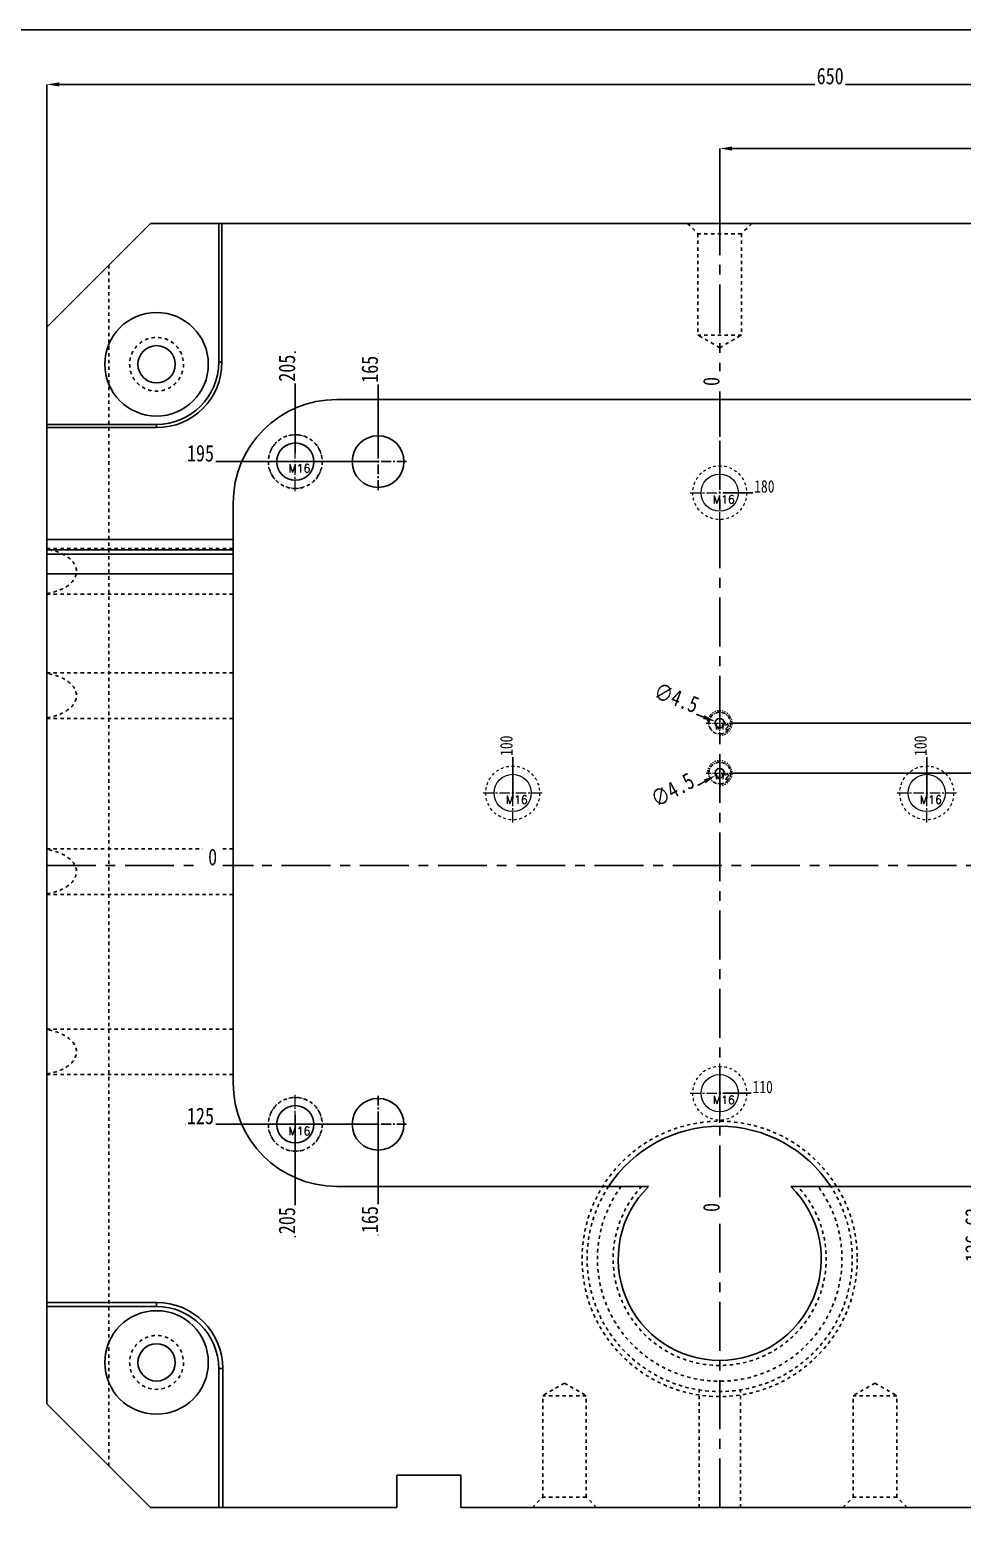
# Model space of a CAD drawing. Header units: millimetres. Extents: x -2895 to -298, y -11750 to -2997.
# Drawn here: x -1786 to -1336, y -8969 to -8251 of the extents above; entities that cross this region are included whole.
import ezdxf

# ---------------------------------------------------------------- set-up
doc = ezdxf.new("R2010")
doc.units = ezdxf.units.MM
doc.header["$LTSCALE"] = 16.335
doc.header["$PDMODE"] = 3
doc.header["$PDSIZE"] = 0.3125
doc.linetypes.add('CENTER', pattern=[0.6, 0.375, -0.075, 0.075, -0.075])
doc.linetypes.add('HIDDEN', pattern=[0.2, 0.1, -0.1])
doc.layers.get('0').update_dxf_attribs({"linetype": 'CONTINUOUS'})
doc.layers.get('Defpoints').update_dxf_attribs({"linetype": 'CONTINUOUS'})
doc.layers.add('DEFAULT_2', color=8, linetype='HIDDEN')
doc.layers.add('screw', color=33, linetype='CONTINUOUS', lineweight=13)
doc.styles.get("Standard").update_dxf_attribs({"font": 'txt', "width": 0.8})
doc.styles.add('TXT', font='txt.shx', dxfattribs={"bigfont": 'gbcbig.shx'})
doc.dimstyles.new('ISO-25', dxfattribs={"dimtxt": 8, "dimasz": 6, "dimexe": 0, "dimexo": 0, "dimgap": 0, "dimtad": 1, "dimdsep": 46, "dimtxsty": 'Standard', "dimcen": 0, "dimclrd": 4, "dimclre": 4, "dimclrt": 6, "dimazin": 0, "dimtfac": 1, "dimtofl": 0, "dimtmove": 0, "dimatfit": 3, "dimfxl": 0, "dimarcsym": 0})

# ---------------------------------------------------------------- blocks, each defined once
blk = doc.blocks.new('*D98')
at = {"color": 4, "lineweight": -2, "transparency": 16777216}
blk.add_line((-1484.09, -8573.95), (-1460.52, -8582.87), dxfattribs=at)
at = {"layer": 'Defpoints', "color": 0, "transparency": 16777216}
for p in [(-1454.9, -8584.99), (-1450.7, -8586.58)]:
    blk.add_point(p, dxfattribs=at)
at = {"color": 6, "transparency": 16777216, "insert": (-1473.69, -8573.61), "char_height": 8, "attachment_point": 5, "rotation": 339.28213, "bg_fill": 3, "box_fill_scale": 1.1, "bg_fill_color": 256, "bg_fill_true_color": 13158600, "bg_fill_transparency": 0}
blk.add_mtext('∅4.5', dxfattribs=at)
at = {"color": 4, "transparency": 16777216}
blk.add_solid([(-1460.16, -8581.93), (-1460.87, -8583.8), (-1454.9, -8584.99)], dxfattribs=at)
blk = doc.blocks.new('*D99')
at = {"color": 4, "lineweight": -2, "transparency": 16777216}
blk.add_line((-1482.01, -8626.21), (-1460, -8613.93), dxfattribs=at)
at = {"layer": 'Defpoints', "color": 0, "transparency": 16777216}
for p in [(-1454.76, -8611), (-1450.84, -8608.81)]:
    blk.add_point(p, dxfattribs=at)
at = {"color": 6, "transparency": 16777216, "insert": (-1475.57, -8618.04), "char_height": 8, "attachment_point": 5, "rotation": 29.17417, "bg_fill": 3, "box_fill_scale": 1.1, "bg_fill_color": 256, "bg_fill_true_color": 13158600, "bg_fill_transparency": 0}
blk.add_mtext('∅4.5', dxfattribs=at)
at = {"color": 4, "transparency": 16777216}
blk.add_solid([(-1460.49, -8613.05), (-1459.52, -8614.8), (-1454.76, -8611)], dxfattribs=at)
blk = doc.blocks.new('screw_m12_g')
at = {"layer": 'screw', "color": 1, "linetype": 'CENTER', "ltscale": 0.373186}
for p, q in [((-6.6, 0), (6.6, 0)), ((0, -6.6), (0, 6.6))]:
    blk.add_line(p, q, dxfattribs=at)
at = {"layer": 'screw', "color": 33, "linetype": 'HIDDEN', "ltscale": 0.373186}
blk.add_circle((0, 0), 5.25, dxfattribs=at)
at = {"layer": 'screw', "color": 92, "linetype": 'HIDDEN', "ltscale": 0.373186}
blk.add_arc((0, 0), 6, 270, 180, dxfattribs=at)
at = {"layer": 'screw', "color": 6, "style": 'TXT'}
blk.add_text('M12', height=2.4, dxfattribs=at).set_placement((-2.04, -3))
blk = doc.blocks.new('*D114')
at = {"color": 4, "lineweight": -2, "transparency": 16777216}
for p, q in [((-1452.8, -8344.51), (-1452.8, -8308.32)), ((-1133.8, -8308.32), (-1446.8, -8308.32)), ((-1127.8, -8394.51), (-1127.8, -8308.32))]:
    blk.add_line(p, q, dxfattribs=at)
at = {"color": 4, "transparency": 16777216}
for points in [[(-1446.8, -8307.32), (-1446.8, -8309.32), (-1452.8, -8308.32)], [(-1133.8, -8307.32), (-1133.8, -8309.32), (-1127.8, -8308.32)]]:
    blk.add_solid(points, dxfattribs=at)
at = {"layer": 'Defpoints', "color": 0, "transparency": 16777216}
for p in [(-1452.8, -8308.32), (-1452.8, -8344.51), (-1127.8, -8394.51)]:
    blk.add_point(p, dxfattribs=at)
at = {"color": 6, "transparency": 16777216, "insert": (-1323.5, -8304.32), "char_height": 8, "attachment_point": 5, "bg_fill": 3, "box_fill_scale": 1.1, "bg_fill_color": 256, "bg_fill_true_color": 13158600, "bg_fill_transparency": 0}
blk.add_mtext('325', dxfattribs=at)
blk = doc.blocks.new('*D115')
at = {"color": 4, "lineweight": -2, "transparency": 16777216}
for p, q in [((-1777.8, -8394.51), (-1777.8, -8277.37)), ((-1133.8, -8277.37), (-1771.8, -8277.37)), ((-1127.8, -8394.51), (-1127.8, -8277.37))]:
    blk.add_line(p, q, dxfattribs=at)
at = {"color": 4, "transparency": 16777216}
for points in [[(-1771.8, -8276.37), (-1771.8, -8278.37), (-1777.8, -8277.37)], [(-1133.8, -8276.37), (-1133.8, -8278.37), (-1127.8, -8277.37)]]:
    blk.add_solid(points, dxfattribs=at)
at = {"layer": 'Defpoints', "color": 0, "transparency": 16777216}
for p in [(-1777.8, -8277.37), (-1777.8, -8394.51), (-1127.8, -8394.51)]:
    blk.add_point(p, dxfattribs=at)
at = {"color": 6, "transparency": 16777216, "insert": (-1399.44, -8273.37), "char_height": 8, "attachment_point": 5, "bg_fill": 3, "box_fill_scale": 1.1, "bg_fill_color": 256, "bg_fill_true_color": 13158600, "bg_fill_transparency": 0}
blk.add_mtext('650', dxfattribs=at)
blk = doc.blocks.new('screw_m16_i')
at = {"layer": 'screw', "color": 1, "linetype": 'CENTER', "ltscale": 0.808571}
for p, q in [((0, -14.3), (0, 14.3)), ((-14.3, 0), (14.3, 0))]:
    blk.add_line(p, q, dxfattribs=at)
at = {"layer": 'screw', "color": 8, "linetype": 'HIDDEN', "ltscale": 0.808571}
blk.add_circle((0, 0), 13, dxfattribs=at)
at = {"layer": 'screw'}
blk.add_circle((0, 0), 9, dxfattribs=at)
at = {"layer": 'screw', "color": 6, "style": 'TXT'}
blk.add_text('M16', height=3.9, dxfattribs=at).set_placement((-3.38, -5.2))
blk = doc.blocks.new('*D85')
at = {"color": 4, "lineweight": -2, "transparency": 16777216}
blk.add_line((-1227.67, -8654.51), (-1206.28, -8654.51), dxfattribs=at)
at = {"layer": 'Defpoints', "color": 0, "transparency": 16777216}
for p in [(-1452.8, -8654.51), (-1227.67, -8654.51)]:
    blk.add_point(p, dxfattribs=at)
at = {"color": 6, "transparency": 16777216, "insert": (-1207.88, -8650.51), "char_height": 8, "attachment_point": 5, "bg_fill": 3, "box_fill_scale": 1.1, "bg_fill_color": 256, "bg_fill_true_color": 13158600, "bg_fill_transparency": 0}
blk.add_mtext('0', dxfattribs=at)
at = {"layer": 'Defpoints', "color": 0, "transparency": 16777216}
blk.add_point((-1209.48, -8654.51), dxfattribs=at)
blk = doc.blocks.new('*D86')
at = {"color": 4, "lineweight": -2, "transparency": 16777216}
for p, q in [((-1446.2, -8585.79), (-1233.48, -8585.79)), ((-1233.48, -8585.79), (-1221.48, -8589.81)), ((-1221.48, -8589.81), (-1183.88, -8589.81))]:
    blk.add_line(p, q, dxfattribs=at)
at = {"layer": 'Defpoints', "color": 0, "transparency": 16777216}
for p in [(-1446.2, -8585.79), (-1452.8, -8654.51)]:
    blk.add_point(p, dxfattribs=at)
at = {"color": 6, "transparency": 16777216, "insert": (-1196.68, -8585.81), "char_height": 8, "attachment_point": 5, "bg_fill": 3, "box_fill_scale": 1.1, "bg_fill_color": 256, "bg_fill_true_color": 13158600, "bg_fill_transparency": 0}
blk.add_mtext('68.72', dxfattribs=at)
at = {"layer": 'Defpoints', "color": 0, "transparency": 16777216}
blk.add_point((-1209.48, -8589.81), dxfattribs=at)
blk = doc.blocks.new('*D87')
at = {"color": 4, "lineweight": -2, "transparency": 16777216}
for p, q in [((-1446.2, -8609.91), (-1233.48, -8609.91)), ((-1233.48, -8609.91), (-1221.48, -8613.93)), ((-1221.48, -8613.93), (-1190.28, -8613.93))]:
    blk.add_line(p, q, dxfattribs=at)
at = {"layer": 'Defpoints', "color": 0, "transparency": 16777216}
for p in [(-1446.2, -8609.91), (-1452.8, -8654.51)]:
    blk.add_point(p, dxfattribs=at)
at = {"color": 6, "transparency": 16777216, "insert": (-1199.88, -8609.93), "char_height": 8, "attachment_point": 5, "bg_fill": 3, "box_fill_scale": 1.1, "bg_fill_color": 256, "bg_fill_true_color": 13158600, "bg_fill_transparency": 0}
blk.add_mtext('44.6', dxfattribs=at)
at = {"layer": 'Defpoints', "color": 0, "transparency": 16777216}
blk.add_point((-1209.48, -8613.93), dxfattribs=at)
blk = doc.blocks.new('*D118')
at = {"color": 4, "lineweight": -2, "transparency": 16777216}
blk.add_line((-1287.8, -8459.51), (-1194.54, -8459.51), dxfattribs=at)
at = {"layer": 'Defpoints', "color": 0, "transparency": 16777216}
for p in [(-1287.8, -8459.51), (-1452.8, -8654.51)]:
    blk.add_point(p, dxfattribs=at)
at = {"color": 6, "transparency": 16777216, "insert": (-1202.01, -8455.51), "char_height": 8, "attachment_point": 5, "bg_fill": 3, "box_fill_scale": 1.1, "bg_fill_color": 256, "bg_fill_true_color": 13158600, "bg_fill_transparency": 0}
blk.add_mtext('195', dxfattribs=at)
at = {"layer": 'Defpoints', "color": 0, "transparency": 16777216}
blk.add_point((-1209.48, -8459.51), dxfattribs=at)
blk = doc.blocks.new('*D119')
at = {"color": 4, "lineweight": -2, "transparency": 16777216}
blk.add_line((-1287.8, -8779.51), (-1194.54, -8779.51), dxfattribs=at)
at = {"layer": 'Defpoints', "color": 0, "transparency": 16777216}
for p in [(-1452.8, -8654.51), (-1287.8, -8779.51)]:
    blk.add_point(p, dxfattribs=at)
at = {"color": 6, "transparency": 16777216, "insert": (-1202.01, -8775.51), "char_height": 8, "attachment_point": 5, "bg_fill": 3, "box_fill_scale": 1.1, "bg_fill_color": 256, "bg_fill_true_color": 13158600, "bg_fill_transparency": 0}
blk.add_mtext('125', dxfattribs=at)
at = {"layer": 'Defpoints', "color": 0, "transparency": 16777216}
blk.add_point((-1209.48, -8779.51), dxfattribs=at)
blk = doc.blocks.new('*D120')
at = {"color": 4, "lineweight": -2, "transparency": 16777216}
blk.add_line((-1322.16, -8672.22), (-1188.14, -8672.22), dxfattribs=at)
at = {"layer": 'Defpoints', "color": 0, "transparency": 16777216}
for p in [(-1452.8, -8654.51), (-1322.16, -8672.22)]:
    blk.add_point(p, dxfattribs=at)
at = {"color": 6, "transparency": 16777216, "insert": (-1198.81, -8668.22), "char_height": 8, "attachment_point": 5, "bg_fill": 3, "box_fill_scale": 1.1, "bg_fill_color": 256, "bg_fill_true_color": 13158600, "bg_fill_transparency": 0}
blk.add_mtext('17.71', dxfattribs=at)
at = {"layer": 'Defpoints', "color": 0, "transparency": 16777216}
blk.add_point((-1209.48, -8672.22), dxfattribs=at)
blk = doc.blocks.new('*D88')
at = {"color": 4, "lineweight": -2, "transparency": 16777216}
blk.add_line((-1452.8, -8796.22), (-1452.8, -8821.24), dxfattribs=at)
at = {"layer": 'Defpoints', "color": 0, "transparency": 16777216}
for p in [(-1452.8, -8654.51), (-1452.8, -8796.22)]:
    blk.add_point(p, dxfattribs=at)
at = {"color": 6, "transparency": 16777216, "insert": (-1456.8, -8819.64), "char_height": 8, "attachment_point": 5, "rotation": 90, "bg_fill": 3, "box_fill_scale": 1.1, "bg_fill_color": 256, "bg_fill_true_color": 13158600, "bg_fill_transparency": 0}
blk.add_mtext('0', dxfattribs=at)
at = {"layer": 'Defpoints', "color": 0, "transparency": 16777216}
blk.add_point((-1452.8, -8818.04), dxfattribs=at)
blk = doc.blocks.new('*D89')
at = {"color": 4, "lineweight": -2, "transparency": 16777216}
blk.add_line((-1326.17, -8671.61), (-1326.17, -8847.91), dxfattribs=at)
at = {"layer": 'Defpoints', "color": 0, "transparency": 16777216}
for p in [(-1452.8, -8654.51), (-1326.17, -8671.61)]:
    blk.add_point(p, dxfattribs=at)
at = {"color": 6, "transparency": 16777216, "insert": (-1330.17, -8832.98), "char_height": 8, "attachment_point": 5, "rotation": 90, "bg_fill": 3, "box_fill_scale": 1.1, "bg_fill_color": 256, "bg_fill_true_color": 13158600, "bg_fill_transparency": 0}
blk.add_mtext('126.63', dxfattribs=at)
at = {"layer": 'Defpoints', "color": 0, "transparency": 16777216}
blk.add_point((-1326.17, -8818.04), dxfattribs=at)
blk = doc.blocks.new('*D121')
at = {"color": 4, "lineweight": -2, "transparency": 16777216}
blk.add_line((-1287.8, -8774.26), (-1287.8, -8832.98), dxfattribs=at)
at = {"layer": 'Defpoints', "color": 0, "transparency": 16777216}
for p in [(-1452.8, -8654.51), (-1287.8, -8774.26)]:
    blk.add_point(p, dxfattribs=at)
at = {"color": 6, "transparency": 16777216, "insert": (-1291.8, -8825.51), "char_height": 8, "attachment_point": 5, "rotation": 90, "bg_fill": 3, "box_fill_scale": 1.1, "bg_fill_color": 256, "bg_fill_true_color": 13158600, "bg_fill_transparency": 0}
blk.add_mtext('165', dxfattribs=at)
at = {"layer": 'Defpoints', "color": 0, "transparency": 16777216}
blk.add_point((-1287.8, -8818.04), dxfattribs=at)
blk = doc.blocks.new('*D122')
at = {"color": 4, "lineweight": -2, "transparency": 16777216}
blk.add_line((-1247.8, -8775.13), (-1247.8, -8834.04), dxfattribs=at)
at = {"layer": 'Defpoints', "color": 0, "transparency": 16777216}
for p in [(-1452.8, -8654.51), (-1247.8, -8775.13)]:
    blk.add_point(p, dxfattribs=at)
at = {"color": 6, "transparency": 16777216, "insert": (-1251.8, -8826.04), "char_height": 8, "attachment_point": 5, "rotation": 90, "bg_fill": 3, "box_fill_scale": 1.1, "bg_fill_color": 256, "bg_fill_true_color": 13158600, "bg_fill_transparency": 0}
blk.add_mtext('205', dxfattribs=at)
at = {"layer": 'Defpoints', "color": 0, "transparency": 16777216}
blk.add_point((-1247.8, -8818.04), dxfattribs=at)
blk = doc.blocks.new('*D90')
at = {"color": 4, "lineweight": -2, "transparency": 16777216}
blk.add_line((-1452.8, -8447.5), (-1452.8, -8419.19), dxfattribs=at)
at = {"layer": 'Defpoints', "color": 0, "transparency": 16777216}
for p in [(-1452.8, -8447.5), (-1452.8, -8654.51)]:
    blk.add_point(p, dxfattribs=at)
at = {"color": 6, "transparency": 16777216, "insert": (-1456.8, -8420.79), "char_height": 8, "attachment_point": 5, "rotation": 90, "bg_fill": 3, "box_fill_scale": 1.1, "bg_fill_color": 256, "bg_fill_true_color": 13158600, "bg_fill_transparency": 0}
blk.add_mtext('0', dxfattribs=at)
at = {"layer": 'Defpoints', "color": 0, "transparency": 16777216}
blk.add_point((-1452.8, -8422.39), dxfattribs=at)
blk = doc.blocks.new('*D123')
at = {"color": 4, "lineweight": -2, "transparency": 16777216}
blk.add_line((-1287.8, -8454.18), (-1287.8, -8407.46), dxfattribs=at)
at = {"layer": 'Defpoints', "color": 0, "transparency": 16777216}
for p in [(-1287.8, -8454.18), (-1452.8, -8654.51)]:
    blk.add_point(p, dxfattribs=at)
at = {"color": 6, "transparency": 16777216, "insert": (-1291.8, -8414.93), "char_height": 8, "attachment_point": 5, "rotation": 90, "bg_fill": 3, "box_fill_scale": 1.1, "bg_fill_color": 256, "bg_fill_true_color": 13158600, "bg_fill_transparency": 0}
blk.add_mtext('165', dxfattribs=at)
at = {"layer": 'Defpoints', "color": 0, "transparency": 16777216}
blk.add_point((-1287.8, -8422.39), dxfattribs=at)
blk = doc.blocks.new('*D124')
at = {"color": 4, "lineweight": -2, "transparency": 16777216}
blk.add_line((-1247.8, -8455.44), (-1247.8, -8406.39), dxfattribs=at)
at = {"layer": 'Defpoints', "color": 0, "transparency": 16777216}
for p in [(-1247.8, -8455.44), (-1452.8, -8654.51)]:
    blk.add_point(p, dxfattribs=at)
at = {"color": 6, "transparency": 16777216, "insert": (-1251.8, -8414.39), "char_height": 8, "attachment_point": 5, "rotation": 90, "bg_fill": 3, "box_fill_scale": 1.1, "bg_fill_color": 256, "bg_fill_true_color": 13158600, "bg_fill_transparency": 0}
blk.add_mtext('205', dxfattribs=at)
at = {"layer": 'Defpoints', "color": 0, "transparency": 16777216}
blk.add_point((-1247.8, -8422.39), dxfattribs=at)
blk = doc.blocks.new('*D91')
at = {"color": 4, "lineweight": -2, "transparency": 16777216}
blk.add_line((-1677.93, -8654.51), (-1699.32, -8654.51), dxfattribs=at)
at = {"layer": 'Defpoints', "color": 0, "transparency": 16777216}
for p in [(-1677.93, -8654.51), (-1452.8, -8654.51)]:
    blk.add_point(p, dxfattribs=at)
at = {"color": 6, "transparency": 16777216, "insert": (-1697.72, -8650.51), "char_height": 8, "attachment_point": 5, "bg_fill": 3, "box_fill_scale": 1.1, "bg_fill_color": 256, "bg_fill_true_color": 13158600, "bg_fill_transparency": 0}
blk.add_mtext('0', dxfattribs=at)
at = {"layer": 'Defpoints', "color": 0, "transparency": 16777216}
blk.add_point((-1696.12, -8654.51), dxfattribs=at)
blk = doc.blocks.new('*D92')
at = {"color": 4, "lineweight": -2, "transparency": 16777216}
blk.add_line((-1617.8, -8459.51), (-1711.06, -8459.51), dxfattribs=at)
at = {"layer": 'Defpoints', "color": 0, "transparency": 16777216}
for p in [(-1617.8, -8459.51), (-1452.8, -8654.51)]:
    blk.add_point(p, dxfattribs=at)
at = {"color": 6, "transparency": 16777216, "insert": (-1703.59, -8455.51), "char_height": 8, "attachment_point": 5, "bg_fill": 3, "box_fill_scale": 1.1, "bg_fill_color": 256, "bg_fill_true_color": 13158600, "bg_fill_transparency": 0}
blk.add_mtext('195', dxfattribs=at)
at = {"layer": 'Defpoints', "color": 0, "transparency": 16777216}
blk.add_point((-1696.12, -8459.51), dxfattribs=at)
blk = doc.blocks.new('*D93')
at = {"color": 4, "lineweight": -2, "transparency": 16777216}
blk.add_line((-1617.8, -8779.51), (-1711.06, -8779.51), dxfattribs=at)
at = {"layer": 'Defpoints', "color": 0, "transparency": 16777216}
for p in [(-1452.8, -8654.51), (-1617.8, -8779.51)]:
    blk.add_point(p, dxfattribs=at)
at = {"color": 6, "transparency": 16777216, "insert": (-1703.59, -8775.51), "char_height": 8, "attachment_point": 5, "bg_fill": 3, "box_fill_scale": 1.1, "bg_fill_color": 256, "bg_fill_true_color": 13158600, "bg_fill_transparency": 0}
blk.add_mtext('125', dxfattribs=at)
at = {"layer": 'Defpoints', "color": 0, "transparency": 16777216}
blk.add_point((-1696.12, -8779.51), dxfattribs=at)
blk = doc.blocks.new('*D94')
at = {"color": 4, "lineweight": -2, "transparency": 16777216}
blk.add_line((-1617.8, -8774.26), (-1617.8, -8832.98), dxfattribs=at)
at = {"layer": 'Defpoints', "color": 0, "transparency": 16777216}
for p in [(-1452.8, -8654.51), (-1617.8, -8774.26)]:
    blk.add_point(p, dxfattribs=at)
at = {"color": 6, "transparency": 16777216, "insert": (-1621.8, -8825.51), "char_height": 8, "attachment_point": 5, "rotation": 90, "bg_fill": 3, "box_fill_scale": 1.1, "bg_fill_color": 256, "bg_fill_true_color": 13158600, "bg_fill_transparency": 0}
blk.add_mtext('165', dxfattribs=at)
at = {"layer": 'Defpoints', "color": 0, "transparency": 16777216}
blk.add_point((-1617.8, -8818.04), dxfattribs=at)
blk = doc.blocks.new('*D95')
at = {"color": 4, "lineweight": -2, "transparency": 16777216}
blk.add_line((-1657.8, -8775.13), (-1657.8, -8834.04), dxfattribs=at)
at = {"layer": 'Defpoints', "color": 0, "transparency": 16777216}
for p in [(-1452.8, -8654.51), (-1657.8, -8775.13)]:
    blk.add_point(p, dxfattribs=at)
at = {"color": 6, "transparency": 16777216, "insert": (-1661.8, -8826.04), "char_height": 8, "attachment_point": 5, "rotation": 90, "bg_fill": 3, "box_fill_scale": 1.1, "bg_fill_color": 256, "bg_fill_true_color": 13158600, "bg_fill_transparency": 0}
blk.add_mtext('205', dxfattribs=at)
at = {"layer": 'Defpoints', "color": 0, "transparency": 16777216}
blk.add_point((-1657.8, -8818.04), dxfattribs=at)
blk = doc.blocks.new('*D96')
at = {"color": 4, "lineweight": -2, "transparency": 16777216}
blk.add_line((-1617.8, -8454.18), (-1617.8, -8407.46), dxfattribs=at)
at = {"layer": 'Defpoints', "color": 0, "transparency": 16777216}
for p in [(-1617.8, -8454.18), (-1452.8, -8654.51)]:
    blk.add_point(p, dxfattribs=at)
at = {"color": 6, "transparency": 16777216, "insert": (-1621.8, -8414.93), "char_height": 8, "attachment_point": 5, "rotation": 90, "bg_fill": 3, "box_fill_scale": 1.1, "bg_fill_color": 256, "bg_fill_true_color": 13158600, "bg_fill_transparency": 0}
blk.add_mtext('165', dxfattribs=at)
at = {"layer": 'Defpoints', "color": 0, "transparency": 16777216}
blk.add_point((-1617.8, -8422.39), dxfattribs=at)
blk = doc.blocks.new('*D97')
at = {"color": 4, "lineweight": -2, "transparency": 16777216}
blk.add_line((-1657.8, -8455.44), (-1657.8, -8406.39), dxfattribs=at)
at = {"layer": 'Defpoints', "color": 0, "transparency": 16777216}
for p in [(-1657.8, -8455.44), (-1452.8, -8654.51)]:
    blk.add_point(p, dxfattribs=at)
at = {"color": 6, "transparency": 16777216, "insert": (-1661.8, -8414.39), "char_height": 8, "attachment_point": 5, "rotation": 90, "bg_fill": 3, "box_fill_scale": 1.1, "bg_fill_color": 256, "bg_fill_true_color": 13158600, "bg_fill_transparency": 0}
blk.add_mtext('205', dxfattribs=at)
at = {"layer": 'Defpoints', "color": 0, "transparency": 16777216}
blk.add_point((-1657.8, -8422.39), dxfattribs=at)
blk = doc.blocks.new('*D626')
at = {"color": 4, "lineweight": -2, "transparency": 16777216}
blk.add_line((-1451.18, -8474.51), (-1426.02, -8474.51), dxfattribs=at)
at = {"layer": 'Defpoints', "color": 0, "transparency": 16777216}
for p in [(-1451.18, -8474.51), (-1452.8, -8654.51)]:
    blk.add_point(p, dxfattribs=at)
at = {"color": 6, "transparency": 16777216, "insert": (-1431.22, -8471.51), "char_height": 6, "attachment_point": 5, "bg_fill": 3, "box_fill_scale": 1.1, "bg_fill_color": 256, "bg_fill_true_color": 13158600, "bg_fill_transparency": 0}
blk.add_mtext('180', dxfattribs=at)
at = {"layer": 'Defpoints', "color": 0, "transparency": 16777216}
blk.add_point((-1436.42, -8474.51), dxfattribs=at)
blk = doc.blocks.new('*D627')
at = {"color": 4, "lineweight": -2, "transparency": 16777216}
blk.add_line((-1451.18, -8764.51), (-1427.62, -8764.51), dxfattribs=at)
at = {"layer": 'Defpoints', "color": 0, "transparency": 16777216}
for p in [(-1452.8, -8654.51), (-1451.18, -8764.51)]:
    blk.add_point(p, dxfattribs=at)
at = {"color": 6, "transparency": 16777216, "insert": (-1432.02, -8761.51), "char_height": 6, "attachment_point": 5, "bg_fill": 3, "box_fill_scale": 1.1, "bg_fill_color": 256, "bg_fill_true_color": 13158600, "bg_fill_transparency": 0}
blk.add_mtext('110', dxfattribs=at)
at = {"layer": 'Defpoints', "color": 0, "transparency": 16777216}
blk.add_point((-1436.42, -8764.51), dxfattribs=at)
blk = doc.blocks.new('*D628')
at = {"color": 4, "lineweight": -2, "transparency": 16777216}
blk.add_line((-1352.8, -8622.31), (-1352.8, -8591.9), dxfattribs=at)
at = {"layer": 'Defpoints', "color": 0, "transparency": 16777216}
for p in [(-1352.8, -8622.31), (-1452.8, -8654.51)]:
    blk.add_point(p, dxfattribs=at)
at = {"color": 6, "transparency": 16777216, "insert": (-1355.8, -8596.7), "char_height": 6, "attachment_point": 5, "rotation": 90, "bg_fill": 3, "box_fill_scale": 1.1, "bg_fill_color": 256, "bg_fill_true_color": 13158600, "bg_fill_transparency": 0}
blk.add_mtext('100', dxfattribs=at)
at = {"layer": 'Defpoints', "color": 0, "transparency": 16777216}
blk.add_point((-1352.8, -8601.5), dxfattribs=at)
blk = doc.blocks.new('*D629')
at = {"color": 4, "lineweight": -2, "transparency": 16777216}
blk.add_line((-1552.8, -8622.31), (-1552.8, -8591.9), dxfattribs=at)
at = {"layer": 'Defpoints', "color": 0, "transparency": 16777216}
for p in [(-1552.8, -8622.31), (-1452.8, -8654.51)]:
    blk.add_point(p, dxfattribs=at)
at = {"color": 6, "transparency": 16777216, "insert": (-1555.8, -8596.7), "char_height": 6, "attachment_point": 5, "rotation": 90, "bg_fill": 3, "box_fill_scale": 1.1, "bg_fill_color": 256, "bg_fill_true_color": 13158600, "bg_fill_transparency": 0}
blk.add_mtext('100', dxfattribs=at)
at = {"layer": 'Defpoints', "color": 0, "transparency": 16777216}
blk.add_point((-1552.8, -8601.5), dxfattribs=at)

msp = doc.modelspace()

# ---------------------------------------------------------------- linework, layer by layer
at = {"color": 7, "linetype": 'Continuous'}
for p, q in [((-1777.8, -8394.505), (-1727.8, -8344.505)), ((-1727.8, -8344.505), (-1177.8, -8344.505)), ((-1694.8, -8344.505), (-1694.8, -8411.505)), ((-1693.214, -8344.505), (-1693.214, -8411.505)), ((-1777.8, -8914.505), (-1777.8, -8394.505)), ((-1693.214, -8411.505), (-1694.8, -8411.505)), ((-1267.8, -8429.505), (-1637.8, -8429.505)), ((-1724.8, -8441.505), (-1777.8, -8441.505)), ((-1724.8, -8443.091), (-1724.8, -8441.505)), ((-1724.8, -8443.091), (-1777.8, -8443.091)), ((-1687.8, -8759.505), (-1687.8, -8479.505)), ((-1687.8, -8497.173), (-1777.8, -8497.173)), ((-1687.8, -8502.063), (-1777.8, -8502.063)), ((-1687.8, -8504.261), (-1777.8, -8504.261)), ((-1687.8, -8513.651), (-1777.8, -8513.651)), ((-1637.8, -8809.505), (-1487.135, -8809.505)), ((-1418.464, -8809.505), (-1267.8, -8809.505)), ((-1777.8, -8865.505), (-1724.8, -8865.505)), ((-1777.8, -8867.505), (-1724.8, -8867.505)), ((-1724.8, -8865.505), (-1724.8, -8867.505)), ((-1694.8, -8897.505), (-1694.8, -8964.505)), ((-1692.8, -8897.505), (-1694.8, -8897.505)), ((-1692.8, -8897.505), (-1692.8, -8964.505)), ((-1727.8, -8964.505), (-1777.8, -8914.505)), ((-1577.8, -8949.005), (-1608.8, -8949.005)), ((-1608.8, -8949.005), (-1608.8, -8964.505)), ((-1577.8, -8964.505), (-1577.8, -8949.005)), ((-1608.8, -8964.505), (-1727.8, -8964.505)), ((-1327.8, -8964.505), (-1577.8, -8964.505))]:
    msp.add_line(p, q, dxfattribs=at)
at = {"color": 1, "linetype": 'CENTER', "ltscale": 0.777472}
for p, q in [((-1617.8, -8473.255), (-1617.8, -8445.755)), ((-1631.55, -8459.505), (-1604.05, -8459.505)), ((-1617.8, -8793.255), (-1617.8, -8765.755)), ((-1631.55, -8779.505), (-1604.05, -8779.505))]:
    msp.add_line(p, q, dxfattribs=at)
msp.add_lwpolyline([(-2162.436, -8250.955), (-1012.054, -8250.955), (-1012.054, -9334.12), (-2162.436, -9334.12)], close=True)
at = {"color": 7, "linetype": 'Continuous'}
for centre, radius in [((-1724.8, -8412.505), 25), ((-1724.8, -8412.505), 9), ((-1617.8, -8459.505), 12.5), ((-1657.8, -8459.505), 9), ((-1452.8, -8585.785), 2.25), ((-1452.8, -8609.905), 2.25), ((-1657.8, -8779.505), 9), ((-1617.8, -8779.505), 12.5), ((-1724.8, -8894.505), 25), ((-1724.8, -8894.505), 9)]:
    msp.add_circle(centre, radius, dxfattribs=at)
for centre, radius, start, end in [((-1724.8, -8411.505), 31.586, 270, 0), ((-1724.8, -8411.505), 30, 270, 0), ((-1637.8, -8479.505), 50, 90, 180), ((-1637.8, -8759.505), 50, 180, 270), ((-1452.8, -8844.505), 64.05, 33.123677, 146.876323), ((-1452.8, -8844.505), 49.03, 134.451078, 45.548922), ((-1724.8, -8897.505), 32, 0, 90), ((-1724.8, -8897.505), 30, 0, 90)]:
    msp.add_arc(centre, radius, start, end, dxfattribs=at)
at = {"layer": 'DEFAULT_2', "color": 8, "linetype": 'HIDDEN'}
for p, q in [((-1468.3, -8344.505), (-1463.3, -8349.505)), ((-1437.3, -8344.505), (-1442.3, -8349.505)), ((-1463.3, -8349.505), (-1463.3, -8398.443)), ((-1442.3, -8349.505), (-1463.3, -8349.505)), ((-1442.3, -8349.505), (-1442.3, -8398.443)), ((-1747.8, -8944.505), (-1747.8, -8364.505)), ((-1452.8, -8404.505), (-1463.3, -8398.443)), ((-1442.3, -8398.443), (-1463.3, -8398.443)), ((-1452.8, -8404.505), (-1442.3, -8398.443)), ((-1777.8, -8501.505), (-1687.8, -8501.505)), ((-1777.8, -8523.505), (-1687.8, -8523.505)), ((-1777.8, -8561.505), (-1687.8, -8561.505)), ((-1777.8, -8583.505), (-1687.8, -8583.505)), ((-1777.8, -8646.505), (-1687.8, -8646.505)), ((-1777.8, -8668.505), (-1687.8, -8668.505)), ((-1777.8, -8733.505), (-1687.8, -8733.505)), ((-1777.8, -8755.505), (-1687.8, -8755.505)), ((-1527.8, -8904.505), (-1538.3, -8910.568)), ((-1527.8, -8904.505), (-1517.3, -8910.568)), ((-1462.8, -8964.505), (-1462.8, -8907.77)), ((-1442.8, -8964.505), (-1442.8, -8907.77)), ((-1377.8, -8904.505), (-1388.3, -8910.568)), ((-1377.8, -8904.505), (-1367.3, -8910.568)), ((-1517.3, -8910.568), (-1538.3, -8910.568)), ((-1538.3, -8959.505), (-1538.3, -8910.568)), ((-1517.3, -8959.505), (-1517.3, -8910.568)), ((-1367.3, -8910.568), (-1388.3, -8910.568)), ((-1388.3, -8959.505), (-1388.3, -8910.568)), ((-1367.3, -8959.505), (-1367.3, -8910.568)), ((-1543.3, -8964.505), (-1538.3, -8959.505)), ((-1517.3, -8959.505), (-1538.3, -8959.505)), ((-1512.3, -8964.505), (-1517.3, -8959.505)), ((-1393.3, -8964.505), (-1388.3, -8959.505)), ((-1367.3, -8959.505), (-1388.3, -8959.505)), ((-1362.3, -8964.505), (-1367.3, -8959.505))]:
    msp.add_line(p, q, dxfattribs=at)
at = {"layer": 'DEFAULT_2', "color": 1, "linetype": 'CENTER', "ltscale": 3.85626}
for p, q in [((-1452.8, -8964.505), (-1452.8, -8344.505)), ((-1777.8, -8654.505), (-1127.8, -8654.505))]:
    msp.add_line(p, q, dxfattribs=at)
at = {"layer": 'DEFAULT_2', "color": 8, "linetype": 'HIDDEN'}
for centre, radius in [((-1724.8, -8412.505), 13), ((-1657.8, -8459.505), 13), ((-1452.8, -8585.785), 5.25), ((-1452.8, -8609.905), 5.25), ((-1657.8, -8779.505), 13), ((-1452.8, -8844.505), 66.464), ((-1724.8, -8894.505), 13)]:
    msp.add_circle(centre, radius, dxfattribs=at)
for centre, radius, start, end in [((-1452.8, -8844.505), 64.05, 146.876323, 33.123677), ((-1452.8, -8844.505), 59.05, 143.649874, 36.350126), ((-1452.801, -8844.509), 51.444, 137.123684, 42.876316)]:
    msp.add_arc(centre, radius, start, end, dxfattribs=at)
for centre in [(-1782.528, -8512.505), (-1782.528, -8572.505), (-1782.528, -8657.505), (-1782.528, -8744.505)]:
    msp.add_ellipse(centre, major_axis=(19.053, 0), ratio=0.5773503, start_param=-1.320013, end_param=1.320013, dxfattribs=at)

# ---------------------------------------------------------------- block references
at = {"layer": 'screw'}
for p in [(-1657.8, -8459.505), (-1657.8, -8779.505)]:
    msp.add_blockref('screw_m16_i', p, dxfattribs=at)

# ---------------------------------------------------------------- next in the draw order: dimensions: what is measured, and where the dimension line sits
dim = msp.add_linear_dim(base=(-1452.8, -8308.322), p1=(-1127.8, -8394.505), p2=(-1452.8, -8344.505), dimstyle='ISO-25', override={"dimfxl": 1.25})
dim.commit()
dim.dimension.update_dxf_attribs({"geometry": '*D114', "text_midpoint": (-1323.503, -8308.322), "dimtype": 160})
for p1, p2, picture, middle in [((-1450.695, -8586.581), (-1454.904, -8584.989), '*D98', (-1473.693, -8573.607)), ((-1450.835, -8608.809), (-1454.765, -8611.002), '*D99', (-1475.574, -8618.039))]:
    dim = msp.add_diameter_dim_2p(p1=p1, p2=p2, dimstyle='ISO-25', override={"dimfxl": 1.25})
    dim.commit()
    dim.dimension.update_dxf_attribs({"geometry": picture, "text_midpoint": middle})
dim = msp.add_ordinate_dim(feature_location=(-1227.66686169, -8654.505438198), offset=(18.188744514, 0), dtype=0, origin=(-1452.799987174, -8654.505438198), dimstyle='ISO-25', override={"dimfxl": 1.25})
dim.commit()
dim.dimension.update_dxf_attribs({"geometry": '*D85', "text_midpoint": (-1207.878117176, -8650.505438198)})

# ---------------------------------------------------------------- next in the draw order: block references
for p in [(-1452.8, -8585.785), (-1452.8, -8609.905)]:
    msp.add_blockref('screw_m12_g', p, dxfattribs=at)

# ---------------------------------------------------------------- next in the draw order: dimensions: what is measured, and where the dimension line sits
dim = msp.add_linear_dim(base=(-1777.8, -8277.373), p1=(-1127.8, -8394.505), p2=(-1777.8, -8394.505), dimstyle='ISO-25', override={"dimfxl": 1.25})
dim.commit()
dim.dimension.update_dxf_attribs({"geometry": '*D115', "text_midpoint": (-1399.442, -8277.373), "dimtype": 160})

# ---------------------------------------------------------------- next in the draw order: dimensions: what is measured, and where the dimension line sits
dim = msp.add_ordinate_dim(feature_location=(-1446.2, -8585.785), offset=(236.722, -4.02), dtype=0, origin=(-1452.8, -8654.505), dimstyle='ISO-25', override={"dimfxl": 1.25})
dim.commit()
dim.dimension.update_dxf_attribs({"geometry": '*D86', "text_midpoint": (-1196.678, -8585.805)})

# ---------------------------------------------------------------- next in the draw order: dimensions: what is measured, and where the dimension line sits
dim = msp.add_ordinate_dim(feature_location=(-1446.2, -8609.905), offset=(236.722, -4.02), dtype=0, origin=(-1452.8, -8654.505), dimstyle='ISO-25', override={"dimfxl": 1.25})
dim.commit()
dim.dimension.update_dxf_attribs({"geometry": '*D87', "text_midpoint": (-1199.878, -8609.925)})

# ---------------------------------------------------------------- next in the draw order: dimensions: what is measured, and where the dimension line sits
dim = msp.add_ordinate_dim(feature_location=(-1287.8, -8459.505), offset=(78.322, 0), dtype=0, origin=(-1452.8, -8654.505), dimstyle='ISO-25', override={"dimfxl": 1.25})
dim.commit()
dim.dimension.update_dxf_attribs({"geometry": '*D118', "text_midpoint": (-1202.011, -8455.505)})

# ---------------------------------------------------------------- next in the draw order: dimensions: what is measured, and where the dimension line sits
dim = msp.add_ordinate_dim(feature_location=(-1287.8, -8779.505), offset=(78.322, 0), dtype=0, origin=(-1452.8, -8654.505), dimstyle='ISO-25', override={"dimfxl": 1.25})
dim.commit()
dim.dimension.update_dxf_attribs({"geometry": '*D119', "text_midpoint": (-1202.011, -8775.505)})

# ---------------------------------------------------------------- next in the draw order: dimensions: what is measured, and where the dimension line sits
dim = msp.add_ordinate_dim(feature_location=(-1322.157, -8672.215), offset=(112.679, 0), dtype=0, origin=(-1452.8, -8654.505), dimstyle='ISO-25', override={"dimfxl": 1.25})
dim.commit()
dim.dimension.update_dxf_attribs({"geometry": '*D120', "text_midpoint": (-1198.811, -8668.215)})

# ---------------------------------------------------------------- next in the draw order: dimensions: what is measured, and where the dimension line sits
dim = msp.add_ordinate_dim(feature_location=(-1452.799987174, -8796.221715619), offset=(0, -21.820953427), dtype=1, origin=(-1452.799987174, -8654.505438198), dimstyle='ISO-25', override={"dimfxl": 1.25})
dim.commit()
dim.dimension.update_dxf_attribs({"geometry": '*D88', "text_midpoint": (-1456.799987174, -8819.642669047)})

# ---------------------------------------------------------------- next in the draw order: dimensions: what is measured, and where the dimension line sits
dim = msp.add_ordinate_dim(feature_location=(-1326.17, -8671.614), offset=(0, -146.428), dtype=1, origin=(-1452.8, -8654.505), dimstyle='ISO-25', override={"dimfxl": 1.25})
dim.commit()
dim.dimension.update_dxf_attribs({"geometry": '*D89', "text_midpoint": (-1330.17, -8832.976)})

# ---------------------------------------------------------------- next in the draw order: dimensions: what is measured, and where the dimension line sits
dim = msp.add_ordinate_dim(feature_location=(-1287.8, -8774.26), offset=(0, -43.783), dtype=1, origin=(-1452.8, -8654.505), dimstyle='ISO-25', override={"dimfxl": 1.25})
dim.commit()
dim.dimension.update_dxf_attribs({"geometry": '*D121', "text_midpoint": (-1291.8, -8825.509)})

# ---------------------------------------------------------------- next in the draw order: dimensions: what is measured, and where the dimension line sits
dim = msp.add_ordinate_dim(feature_location=(-1247.8, -8775.134), offset=(0, -42.909), dtype=1, origin=(-1452.8, -8654.505), dimstyle='ISO-25', override={"dimfxl": 1.25})
dim.commit()
dim.dimension.update_dxf_attribs({"geometry": '*D122', "text_midpoint": (-1251.8, -8826.043)})

# ---------------------------------------------------------------- next in the draw order: dimensions: what is measured, and where the dimension line sits
dim = msp.add_ordinate_dim(feature_location=(-1452.799987174, -8447.503487637), offset=(0, 25.110545364), dtype=1, origin=(-1452.799987174, -8654.505438198), dimstyle='ISO-25', override={"dimfxl": 1.25})
dim.commit()
dim.dimension.update_dxf_attribs({"geometry": '*D90', "text_midpoint": (-1456.799987174, -8420.792942273)})

# ---------------------------------------------------------------- next in the draw order: dimensions: what is measured, and where the dimension line sits
dim = msp.add_ordinate_dim(feature_location=(-1287.8, -8454.176), offset=(0, 31.783), dtype=1, origin=(-1452.8, -8654.505), dimstyle='ISO-25', override={"dimfxl": 1.25})
dim.commit()
dim.dimension.update_dxf_attribs({"geometry": '*D123', "text_midpoint": (-1291.8, -8414.926)})

# ---------------------------------------------------------------- next in the draw order: dimensions: what is measured, and where the dimension line sits
dim = msp.add_ordinate_dim(feature_location=(-1247.8, -8455.44), offset=(0, 33.047), dtype=1, origin=(-1452.8, -8654.505), dimstyle='ISO-25', override={"dimfxl": 1.25})
dim.commit()
dim.dimension.update_dxf_attribs({"geometry": '*D124', "text_midpoint": (-1251.8, -8414.393)})

# ---------------------------------------------------------------- next in the draw order: dimensions: what is measured, and where the dimension line sits
dim = msp.add_ordinate_dim(feature_location=(-1677.933112658, -8654.505438198), offset=(-18.188744514, 0), dtype=0, origin=(-1452.799987174, -8654.505438198), dimstyle='ISO-25', override={"dimfxl": 1.25})
dim.commit()
dim.dimension.update_dxf_attribs({"geometry": '*D91', "text_midpoint": (-1697.721857172, -8650.505438198)})

# ---------------------------------------------------------------- next in the draw order: dimensions: what is measured, and where the dimension line sits
dim = msp.add_ordinate_dim(feature_location=(-1617.8, -8459.505), offset=(-78.322, 0), dtype=0, origin=(-1452.8, -8654.505), dimstyle='ISO-25', override={"dimfxl": 1.25})
dim.commit()
dim.dimension.update_dxf_attribs({"geometry": '*D92', "text_midpoint": (-1703.589, -8455.505)})

# ---------------------------------------------------------------- next in the draw order: dimensions: what is measured, and where the dimension line sits
dim = msp.add_ordinate_dim(feature_location=(-1617.8, -8779.505), offset=(-78.322, 0), dtype=0, origin=(-1452.8, -8654.505), dimstyle='ISO-25', override={"dimfxl": 1.25})
dim.commit()
dim.dimension.update_dxf_attribs({"geometry": '*D93', "text_midpoint": (-1703.589, -8775.505)})

# ---------------------------------------------------------------- next in the draw order: dimensions: what is measured, and where the dimension line sits
dim = msp.add_ordinate_dim(feature_location=(-1617.8, -8774.26), offset=(0, -43.783), dtype=1, origin=(-1452.8, -8654.505), dimstyle='ISO-25', override={"dimfxl": 1.25})
dim.commit()
dim.dimension.update_dxf_attribs({"geometry": '*D94', "text_midpoint": (-1621.8, -8825.509)})

# ---------------------------------------------------------------- next in the draw order: dimensions: what is measured, and where the dimension line sits
dim = msp.add_ordinate_dim(feature_location=(-1657.8, -8775.134), offset=(0, -42.909), dtype=1, origin=(-1452.8, -8654.505), dimstyle='ISO-25', override={"dimfxl": 1.25})
dim.commit()
dim.dimension.update_dxf_attribs({"geometry": '*D95', "text_midpoint": (-1661.8, -8826.043)})

# ---------------------------------------------------------------- next in the draw order: dimensions: what is measured, and where the dimension line sits
dim = msp.add_ordinate_dim(feature_location=(-1617.8, -8454.176), offset=(0, 31.783), dtype=1, origin=(-1452.8, -8654.505), dimstyle='ISO-25', override={"dimfxl": 1.25})
dim.commit()
dim.dimension.update_dxf_attribs({"geometry": '*D96', "text_midpoint": (-1621.8, -8414.926)})

# ---------------------------------------------------------------- next in the draw order: dimensions: what is measured, and where the dimension line sits
dim = msp.add_ordinate_dim(feature_location=(-1657.8, -8455.44), offset=(0, 33.047), dtype=1, origin=(-1452.8, -8654.505), dimstyle='ISO-25', override={"dimfxl": 1.25})
dim.commit()
dim.dimension.update_dxf_attribs({"geometry": '*D97', "text_midpoint": (-1661.8, -8414.393)})

# ---------------------------------------------------------------- next in the draw order: dimensions: what is measured, and where the dimension line sits
dim = msp.add_ordinate_dim(feature_location=(-1451.184, -8474.505), offset=(14.764, 0), dtype=0, origin=(-1452.8, -8654.505), dimstyle='ISO-25', override={"dimtxt": 6, "dimfxl": 1.25})
dim.commit()
dim.dimension.update_dxf_attribs({"geometry": '*D626', "text_midpoint": (-1431.22, -8471.505)})

# ---------------------------------------------------------------- next in the draw order: block references
msp.add_blockref('screw_m16_i', (-1452.8, -8474.505), dxfattribs=at)

# ---------------------------------------------------------------- next in the draw order: dimensions: what is measured, and where the dimension line sits
dim = msp.add_ordinate_dim(feature_location=(-1451.184, -8764.505), offset=(14.764, 0), dtype=0, origin=(-1452.799, -8654.505), dimstyle='ISO-25', override={"dimtxt": 6, "dimfxl": 1.25})
dim.commit()
dim.dimension.update_dxf_attribs({"geometry": '*D627', "text_midpoint": (-1432.02, -8761.505)})

# ---------------------------------------------------------------- next in the draw order: block references
msp.add_blockref('screw_m16_i', (-1452.799, -8764.505), dxfattribs=at)

# ---------------------------------------------------------------- next in the draw order: dimensions: what is measured, and where the dimension line sits
dim = msp.add_ordinate_dim(feature_location=(-1352.799, -8622.308), offset=(0, 20.805), dtype=1, origin=(-1452.799, -8654.505), dimstyle='ISO-25', override={"dimtxt": 6, "dimfxl": 1.25})
dim.commit()
dim.dimension.update_dxf_attribs({"geometry": '*D628', "text_midpoint": (-1355.799, -8596.703)})

# ---------------------------------------------------------------- next in the draw order: block references
msp.add_blockref('screw_m16_i', (-1352.799, -8619.505), dxfattribs=at)

# ---------------------------------------------------------------- next in the draw order: dimensions: what is measured, and where the dimension line sits
dim = msp.add_ordinate_dim(feature_location=(-1552.799, -8622.308), offset=(0, 20.805), dtype=1, origin=(-1452.799, -8654.505), dimstyle='ISO-25', override={"dimtxt": 6, "dimfxl": 1.25})
dim.commit()
dim.dimension.update_dxf_attribs({"geometry": '*D629', "text_midpoint": (-1555.799, -8596.703)})

# ---------------------------------------------------------------- next in the draw order: block references
msp.add_blockref('screw_m16_i', (-1552.799, -8619.505), dxfattribs=at)

doc.saveas('drawing.dxf')
